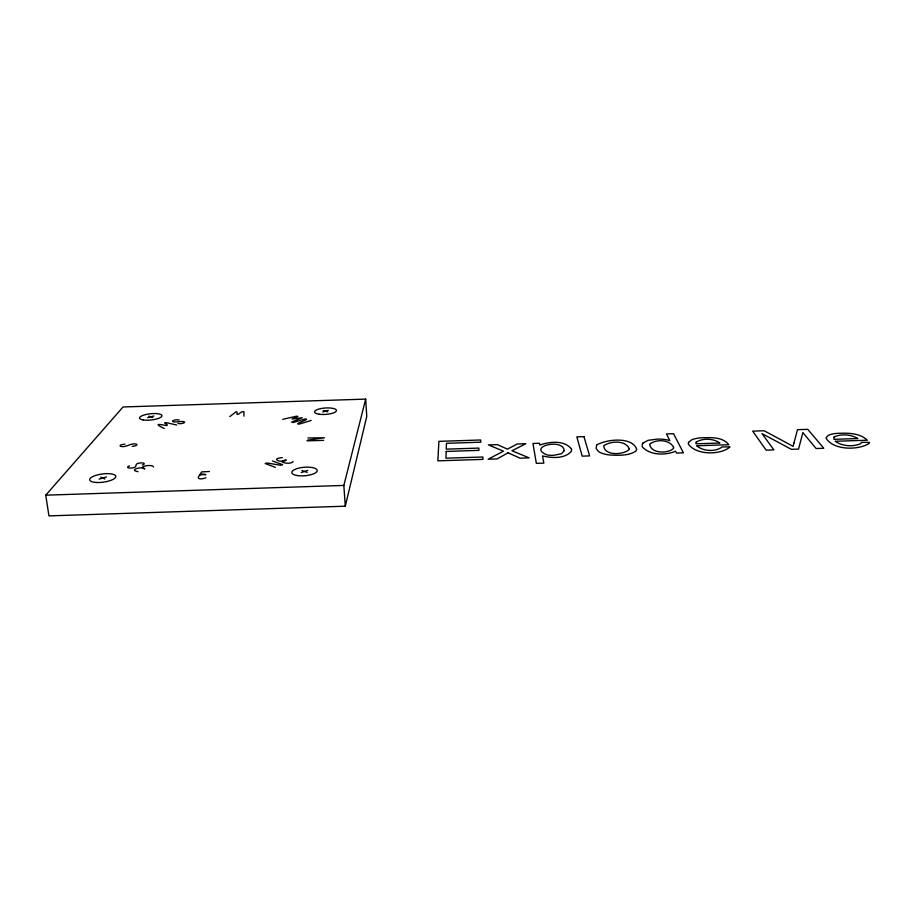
<?xml version="1.0" encoding="UTF-8"?>
<svg xmlns="http://www.w3.org/2000/svg" width="915" height="915" viewBox="0 0 915 915"><rect width="100%" height="100%" fill="white"/><g stroke="black" fill="none" stroke-linecap="round" stroke-linejoin="round"><path stroke-width="1.37" d="M243.939 416.142L243.905 411.67L241.823 411.819L237.969 414.461L236.962 414.198L237.054 412.047L236.059 411.784L229.814 416.6M345.287 506.189L366.766 416.439L365.68 399.112L123.033 406.981L45.75 495.175L48.941 515.888L345.287 506.189L343.846 485.43L365.68 399.112M291.53 422.112L302.213 417.755L292.034 419.047L297.832 416.474L296.586 416.188L282.746 419.333M301.264 472.563L307.783 470.367M293.063 461.389C291.679 465.449 274.18 461.743 286.269 459.959C283.055 463.653 268.827 458.735 282.335 457.637M311.18 420.454L299.445 424.022C291.576 424.663 312.587 418.429 304.775 419.047L293.04 422.581M99.06 479.163L106.483 476.932M322.732 412.002L328.291 410.332M147.658 417.686L153.903 415.993M307.955 437.965L324.459 437.77L307.795 440.138L307.005 440.561L307.566 440.847L323.635 440.367M209.432 471.511L201.7 471.9L199.847 474.53L205.898 474.679C198.521 471.82 193.397 482.251 205.932 477.767M45.75 495.175L343.846 485.43M176.698 425.018L166.45 422.684C161.12 422.307 169.561 424.846 166.679 425.555C161.543 424.823 151.604 422.41 164.231 428.517M323.269 410.503L327.776 411.841M148.87 416.165L152.714 417.526M301.973 470.562L307.097 472.38M272.476 460.966L282.621 464.66L280.756 465.278L267.054 462.99L265.167 463.505L275.324 467.359M153.606 466.97C152.05 463.505 136.186 467.073 144.913 468.926C142.328 465.907 127.837 469.967 138.039 471.683M100.673 477.127L104.893 478.98M142.317 465.06A4.06 1.247 -6.9 0 0 142.237 462.899A4.06 1.247 -6.9 0 0 136.186 464.626L135.717 466.33A4.083 1.258 -7 0 1 129.61 468.08A4.083 1.258 -7 0 1 129.587 465.895M132.16 446.326A3.877 1.144 -6.7 0 0 136.838 444.416A3.877 1.144 -6.7 0 0 130.456 444.553L126.556 445.937A3.889 1.144 -6.8 0 1 120.174 446.085A3.889 1.144 -6.8 0 1 124.875 444.175M177.91 423.428A3.649 1.041 -5.9 0 0 184.155 422.776A3.649 1.041 -5.9 0 0 180.941 421.529L176.183 421.906A3.637 1.029 -5.9 0 1 172.992 420.683A3.637 1.029 -5.9 0 1 179.214 420.019M571.532 449.128L571.463 451.221C564.715 459.056 551.848 458.129 542.515 455.91L543.853 463.127L536.339 463.367L532.965 443.478L539.518 443.26L539.85 445.056C549.618 441.545 564.681 439.943 571.532 449.128M446.177 451.438L445.937 458.198L482.891 456.997L483.006 459.376L437.85 460.851L438.891 441.35L480.707 439.989L480.81 442.185L446.463 443.306L446.257 449.151L478.865 448.087L478.957 450.363L446.177 451.438M673.589 447.378L673.486 448.464C667.607 453.851 651.137 453.714 649.639 444.267C655.7 438.937 669.814 439.314 673.589 447.378M869.25 442.403L869.147 443.455C858.098 450.454 833.005 450.42 825.948 437.896L828.098 435.483A19.021 5.764 3.6 0 1 836.63 433.39C846.981 432.944 859.322 432.589 867.351 440.218L835.212 441.27C842.315 446.303 852.769 447.035 860.638 443.718L861.381 442.345L869.25 442.403M696.189 442.151L695.972 443.821L719.945 443.032C713.448 438.388 702.972 437.896 696.189 442.151M688.56 442.368L688.297 443.855C695.526 455.213 720.551 455.338 729.987 446.943L722.21 446.886C715.496 452.182 703.212 451.381 696.647 445.777L728.809 444.736C722.415 436.398 709.96 437.599 700.57 437.828A18.552 5.913 1.8 0 0 691.454 439.932L688.56 442.368M629.211 448.59L628.971 449.745C622.84 455.018 604.609 455.967 603.717 445.811C610.362 440.904 625.311 440.012 629.211 448.59M793.911 443.135L793.168 446.36L764.174 430.759L752.668 431.137L766.164 450.146L773.873 449.894L762.012 433.607L791.338 449.322L798.555 449.093L802.867 432.555L816.1 448.522L823.809 448.27L807.762 429.341L797.48 429.673L793.911 443.135M564.166 450.695L561.581 453.703L553.449 455.361A10.031 3.328 -0.6 0 1 546.838 454.824C526.777 446.543 563.446 437.908 564.166 450.695M642.913 443.089L642.078 444.93L642.387 446.943C650.256 455.556 665.365 455.453 675.602 451.244L676.517 453.074L683.402 452.845L673.566 433.71L666.509 433.939L669.826 440.607L667.287 439.921A14.411 4.632 1 0 0 657.21 439.12L648.163 440.309L642.913 443.089M596.683 444.999L596.1 448.442L598.513 451.575L600.686 452.799A18.289 5.993 0.4 0 0 610.534 455.052C618.929 455.418 628.216 455.853 635.639 451.324L636.76 449.379C632.379 436.283 606.325 439.2 596.683 444.999M834.125 436.97L833.908 439.326L857.858 438.548C851.019 434.373 841.411 433.607 834.125 436.97M508.054 452.811L497.154 458.918L488.164 459.204L503.444 451.175L488.45 444.919L497.44 444.633L507.413 449.151L517.272 443.981L525.862 443.706L511.988 450.763L529.179 457.877L520.063 458.175L508.054 452.811M583.942 436.627L576.839 436.855L582.192 456.139L589.626 455.899L583.942 436.627M96.235 482.468A13.187 4.118 -7.6 0 0 115.828 476.509A13.187 4.118 -7.6 0 0 96.166 475.285A13.187 4.118 -7.6 0 0 96.235 482.468M143.117 419.928A11.289 3.122 -6.1 0 0 161.715 416.485A11.289 3.122 -6.1 0 0 147.464 414.198A11.289 3.122 -6.1 0 0 143.117 419.928M296.998 475.503A12.73 4.255 -4.7 0 0 317.128 471.053A12.73 4.255 -4.7 0 0 299.411 467.977A12.73 4.255 -4.7 0 0 296.998 475.503M319.141 414.209A11.003 3.203 -3.9 0 0 336.434 410.812A11.003 3.203 -3.9 0 0 320.948 408.559A11.003 3.203 -3.9 0 0 319.141 414.209"/></g></svg>
